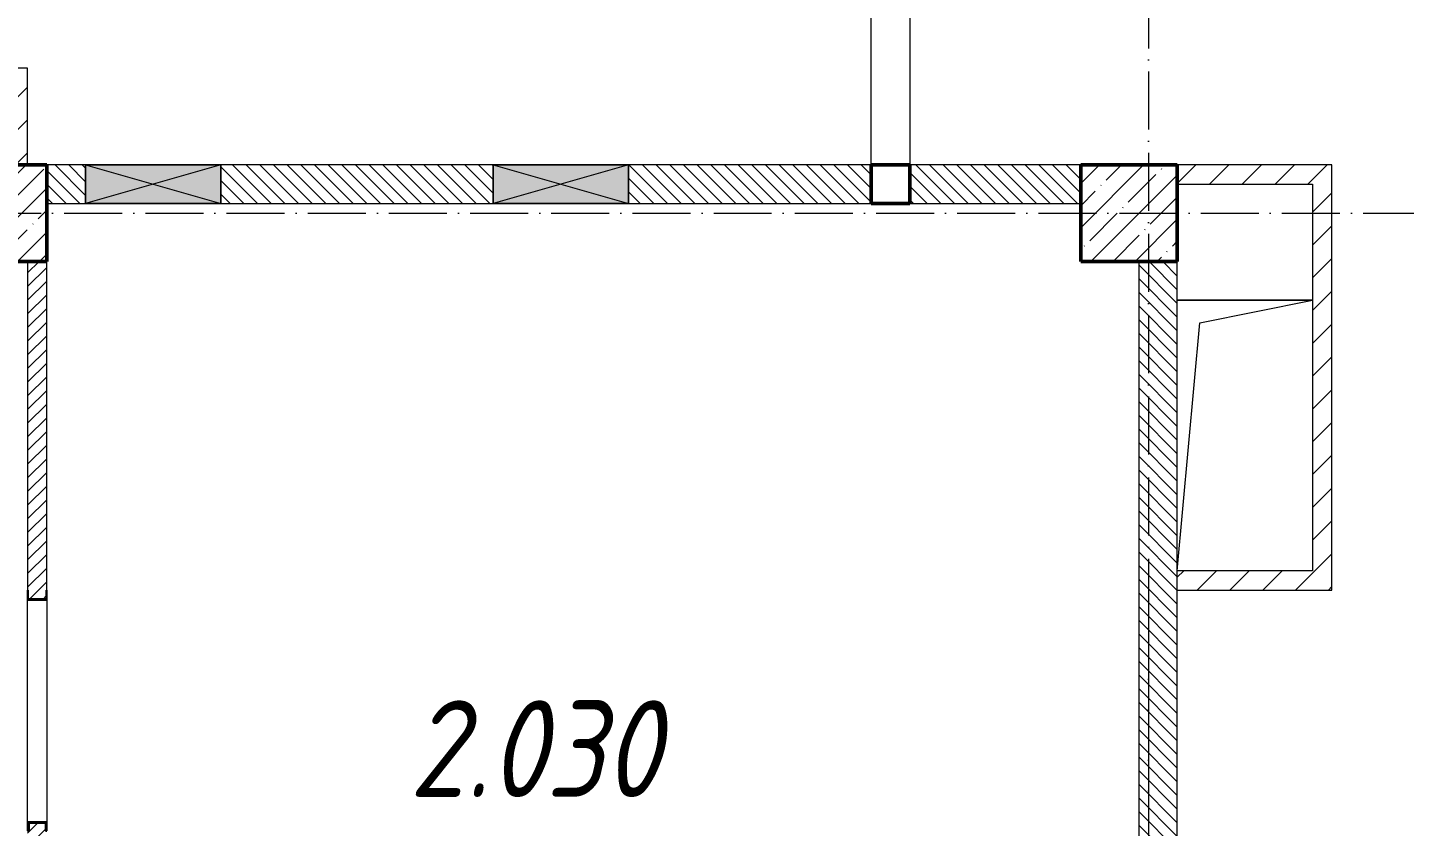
# Model space of a CAD drawing. Header units: millimetres. Extents: x 2294 to 908349, y -83289 to 219220.
# Drawn here: x 90863 to 97988, y 54783 to 58917 of the extents above; entities that cross this region are included whole.
import ezdxf

# ---------------------------------------------------------------- set-up
doc = ezdxf.new("R2010")
doc.units = ezdxf.units.MM
doc.linetypes.add('50_200_ШТРИХ_1Т_ш5_п1_п1_', pattern=[700, 500, -100, 0, -100])
for name, color, linetype, lineweight in [('A-DETL-GENF-OTLN', 7, 'Continuous', 9), ('A-FLOR-____-OTLN', 7, 'Continuous', 9), ('A-GENM-____-MCUT', 7, 'Continuous', 25), ('A-GENM-____-OTLN', 7, 'Continuous', 9), ('A-GENM-____-OTLN-1', 7, 'Continuous', 25), ('A-GLAZ-____-OTLN', 7, 'Continuous', 9), ('A-WALL-____-MCUT', 7, 'Continuous', 13), ('A-WALL-____-PATT-1', 7, 'Continuous', 9), ('A-WALL-FNSH-MCUT-1', 7, 'Continuous', 9), ('I-WALL-____-OTLN', 7, 'Continuous', 9), ('S-COLS-____-MCUT', 7, 'Continuous', 50), ('S-COLS-____-OTLN', 7, 'Continuous', 9), ('S-GRID-____-OTLN-1', 7, '50_200_ШТРИХ_1Т_ш5_п1_п1_', 9), ('Марки помещений', 7, 'Continuous', 9)]:
    doc.layers.add(name, color=color, linetype=linetype, lineweight=lineweight)
doc.styles.add('ISOCPEUR_I_2', font='isocpeui.ttf', dxfattribs={"width": 0.85, "height": 2.3})
pattern_1 = [(135, (7562.787, 6025.276), (-35.35534, -35.35534), [])]
pattern_2 = [(45, (7562.79, 6025.28), (-84.85281, 84.85281), [])]

# ---------------------------------------------------------------- blocks, each defined once
blk = doc.blocks.new('BSC_Колонна _Прямоугольная - 500х500-V35-АР1_План отверстий 2 этажа в осях 1-64_Ю-ЯЯ')
at = {"layer": 'S-COLS-____-OTLN'}
h = blk.add_hatch(dxfattribs=at)
h.set_pattern_fill('FP_45', color=256, style=0, pattern_type=2)
h.set_pattern_definition([(45, (-89000, -51931.04), (-114.04925, 114.04925), []), (45, (-88885.95, -51931.04), (-114.04925, 114.04925), [201.613, -40.323, 3.353, -36.97])])
h.paths.add_polyline_path([(-250, -250), (250, -250), (250, 250), (-250, 250)], flags=0)
at = {"layer": 'S-COLS-____-MCUT'}
for p, q in [((250, 250), (-250, 250)), ((-250, 250), (-250, -250)), ((250, -250), (250, 250)), ((-250, -250), (250, -250))]:
    blk.add_line(p, q, dxfattribs=at)
blk = doc.blocks.new('BSC_Колонна _Прямоугольная - 500х500-V36-АР1_План отверстий 2 этажа в осях 1-64_Ю-ЯЯ')
at = {"layer": 'S-COLS-____-OTLN'}
h = blk.add_hatch(dxfattribs=at)
h.set_pattern_fill('FP_46', color=256, style=0, pattern_type=2)
h.set_pattern_definition([(45, (-83150, -51931.04), (-114.04925, 114.04925), []), (45, (-83035.95, -51931.04), (-114.04925, 114.04925), [201.613, -40.323, 3.353, -36.97])])
h.paths.add_polyline_path([(-250, -250), (250, -250), (250, 250), (-250, 250)], flags=0)
at = {"layer": 'S-COLS-____-MCUT'}
for p, q in [((250, 250), (-250, 250)), ((-250, 250), (-250, -250)), ((250, -250), (250, 250)), ((-250, -250), (250, -250))]:
    blk.add_line(p, q, dxfattribs=at)
blk = doc.blocks.new('154_Фахверк_СКБ_Швеллер - Тип_100_3960-28331862-АР1_План отверстий 2 этажа в осях 1-64_Ю-ЯЯ')
at = {"layer": 'A-GENM-____-MCUT'}
for p, q in [((175, 50), (125, 50)), ((125, 50), (125, -50)), ((128, 47), (175, 47)), ((128, -47), (128, 47)), ((175, 47), (175, 50)), ((125, -50), (175, -50)), ((175, -47), (128, -47)), ((175, -50), (175, -47))]:
    blk.add_line(p, q, dxfattribs=at)
blk = doc.blocks.new('154_Стойка_СКБ_Швеллер - СМ-2180_100-28278414-АР1_План отверстий 2 этажа в осях 1-64_Ю-ЯЯ')
at = {"layer": 'A-GENM-____-MCUT'}
for p, q in [((171, 50), (125, 50)), ((125, 50), (125, -50)), ((129.5, 42.4), (171, 42.4)), ((129.5, -42.4), (129.5, 42.4)), ((171, 42.4), (171, 50)), ((125, -50), (171, -50)), ((171, -42.4), (129.5, -42.4)), ((171, -50), (171, -42.4))]:
    blk.add_line(p, q, dxfattribs=at)
blk = doc.blocks.new('AR_Отверстие прямоугольное _в плите_ - AR_Отверстие прямоугольное _в плите_-30552542-АР1_План отверстий 2 этажа в осях 1-64_Ю-ЯЯ')
at = {"layer": 'A-GENM-____-OTLN'}
for p, q in [((350, 700), (-350, 700)), ((-233.3, 583.3), (350, 700)), ((-350, -700), (-233.3, 583.3))]:
    blk.add_line(p, q, dxfattribs=at)
blk = doc.blocks.new('BSC_Колонна _Прямоугольная1 - 200х200 _металл_-35205626-АР1_План отверстий 2 этажа в осях 1-64_Ю-ЯЯ')
at = {"layer": 'S-COLS-____-MCUT'}
for p, q in [((100, 100), (-100, 100)), ((-100, 100), (-100, -100)), ((100, -100), (100, 100)), ((-100, -100), (100, -100))]:
    blk.add_line(p, q, dxfattribs=at)
blk = doc.blocks.new('AR_Отверстие прямоугольное _в стене_ - AR_Отверстие прямоугольное _в стене__ОВ-36829938-АР1_План отверстий 2 этажа в осях 1-64_Ю-ЯЯ')
at = {"layer": 'A-GLAZ-____-OTLN'}
blk.add_hatch(color=256, dxfattribs=at).paths.add_polyline_path([(350, -100), (350, 100), (-350, 100), (-350, -100), (187.3, -100)], flags=0)
at = {"layer": 'A-DETL-GENF-OTLN'}
for p, q in [((-350, -100), (-350, 100)), ((-350, 100), (350, 100)), ((350, 100), (-350, -100)), ((-350, 100), (350, -100)), ((350, 100), (-350, 100)), ((-350, 100), (-350, -100)), ((350, 100), (350, -100)), ((350, -100), (350, 100)), ((350, -100), (-350, -100)), ((-350, -100), (350, -100))]:
    blk.add_line(p, q, dxfattribs=at)
blk = doc.blocks.new('2floor')
at = {"layer": 'A-WALL-____-PATT-1'}
h = blk.add_hatch(dxfattribs=at)
h.set_pattern_fill('FP_4', color=256, style=0, pattern_type=2)
h.set_pattern_definition(pattern_2)
h.paths.add_polyline_path([(90862.8, 58206.3), (90862.8, 58706.3), (90762.8, 58706.3), (90762.8, 58206.3)], flags=0)
h = blk.add_hatch(dxfattribs=at)
h.set_pattern_fill('FP_6', color=256, style=0, pattern_type=2)
h.set_pattern_definition(pattern_1)
h.paths.add_polyline_path([(95227.8, 58006.3), (95227.8, 58206.3), (93972.8, 58206.3), (93972.8, 58006.3)], flags=0)
h.paths.add_polyline_path([(92387.6, 58006.3), (93272.8, 58006.3), (93272.8, 58206.3), (91862.8, 58206.3), (91862.8, 58006.3)], flags=0)
h.paths.add_polyline_path([(90962.8, 58006.3), (91162.8, 58006.3), (91162.8, 58206.3), (90962.8, 58206.3)], flags=0)
h = blk.add_hatch(dxfattribs=at)
h.set_pattern_fill('FP_6', color=256, style=0, pattern_type=2)
h.set_pattern_definition(pattern_1)
h.paths.add_polyline_path([(96312.8, 58006.3), (96312.8, 58206.3), (95427.8, 58206.3), (95427.8, 58006.3)], flags=0)
h = blk.add_hatch(dxfattribs=at)
h.set_pattern_fill('FP_4', color=256, style=0, pattern_type=2)
h.set_pattern_definition(pattern_2)
h.paths.add_polyline_path([(97512.8, 58106.3), (97612.8, 58106.3), (97612.8, 58206.3), (96812.8, 58206.3), (96812.8, 58106.3)], flags=0)
h = blk.add_hatch(dxfattribs=at)
h.set_pattern_fill('FP_4', color=256, style=0, pattern_type=2)
h.set_pattern_definition(pattern_2)
h.paths.add_polyline_path([(97612.8, 56106.3), (97612.8, 58106.3), (97512.8, 58106.3), (97512.8, 56106.3)], flags=0)
h = blk.add_hatch(dxfattribs=at)
h.set_pattern_fill('FP_5', color=256, style=0, pattern_type=2)
h.set_pattern_definition([(45, (7562.787, 6025.276), (-35.35534, 35.35534), [])])
h.paths.add_polyline_path([(90870.4, 52456.3), (90962.8, 52456.3), (90962.8, 52910.3), (90955.2, 52910.3), (90955.2, 52951.8), (90870.4, 52951.8), (90870.4, 52910.3), (90862.8, 52910.3), (90862.8, 52456.3)], flags=0)
h.paths.add_polyline_path([(90870.4, 54110.8), (90955.2, 54110.8), (90955.2, 54152.3), (90962.8, 54152.3), (90962.8, 54760.3), (90955.2, 54760.3), (90955.2, 54801.8), (90870.4, 54801.8), (90870.4, 54760.3), (90862.8, 54760.3), (90862.8, 54152.3), (90870.4, 54152.3)], flags=0)
h.paths.add_polyline_path([(90959.8, 55959.3), (90959.9, 56006.3), (90962.8, 56006.3), (90962.8, 57706.3), (90862.8, 57706.3), (90862.8, 56006.3), (90865.8, 56006.3), (90865.8, 55959.3)], flags=0)
h = blk.add_hatch(dxfattribs=at)
h.set_pattern_fill('FP_6', color=256, style=0, pattern_type=2)
h.set_pattern_definition(pattern_1)
h.paths.add_polyline_path([(96812.8, 52456.3), (96812.8, 57706.3), (96612.8, 57706.3), (96612.8, 52456.3)], flags=0)
h = blk.add_hatch(dxfattribs=at)
h.set_pattern_fill('FP_4', color=256, style=0, pattern_type=2)
h.set_pattern_definition(pattern_2)
h.paths.add_polyline_path([(96812.8, 56006.3), (97612.8, 56006.3), (97612.8, 56106.3), (96812.8, 56106.3)], flags=0)
at = {"layer": 'A-FLOR-____-OTLN'}
blk.add_line((96812.8, 57506.3), (97512.8, 57506.3), dxfattribs=at)
at = {"layer": 'A-WALL-____-MCUT'}
for p, q in [((91162.8, 58206.3), (90962.8, 58206.3)), ((93272.8, 58206.3), (91862.8, 58206.3)), ((95227.8, 58206.3), (93972.8, 58206.3)), ((96312.8, 58206.3), (95427.8, 58206.3)), ((90962.8, 58006.3), (91162.8, 58006.3)), ((91862.8, 58006.3), (93272.8, 58006.3)), ((93972.8, 58006.3), (95227.8, 58006.3)), ((95427.8, 58006.3), (96312.8, 58006.3)), ((96612.8, 57706.3), (96612.8, 52456.3)), ((96812.8, 52456.3), (96812.8, 57706.3))]:
    blk.add_line(p, q, dxfattribs=at)
at = {"layer": 'A-WALL-FNSH-MCUT-1'}
for p, q in [((90862.8, 58706.3), (87597.8, 58706.3)), ((90862.8, 58206.3), (90862.8, 58706.3)), ((97612.8, 58206.3), (96812.8, 58206.3)), ((97612.8, 56006.3), (97612.8, 58206.3)), ((96812.8, 58106.3), (97512.8, 58106.3)), ((97512.8, 58106.3), (97512.8, 56106.3)), ((90862.8, 57706.3), (90862.8, 56006.3)), ((90962.8, 56006.3), (90962.8, 57706.3)), ((97512.8, 56106.3), (96812.8, 56106.3)), ((96812.8, 56006.3), (97612.8, 56006.3))]:
    blk.add_line(p, q, dxfattribs=at)
at = {"layer": 'I-WALL-____-OTLN'}
for p, q in [((95227.8, 58206.3), (95227.8, 61206.3)), ((95427.8, 61206.3), (95427.8, 58206.3)), ((90862.8, 54806.3), (90862.8, 55956.3)), ((90962.8, 55956.3), (90962.8, 54806.3))]:
    blk.add_line(p, q, dxfattribs=at)
at = {"layer": 'A-GENM-____-OTLN'}
blk.add_blockref('AR_Отверстие прямоугольное _в плите_ - AR_Отверстие прямоугольное _в плите_-30552542-АР1_План отверстий 2 этажа в осях 1-64_Ю-ЯЯ', (97162.8, 56806.3), dxfattribs=at)
at = {"layer": 'A-GENM-____-OTLN-1'}
for name, p, rotation in [('154_Фахверк_СКБ_Швеллер - Тип_100_3960-28331862-АР1_План отверстий 2 этажа в осях 1-64_Ю-ЯЯ', (90912.8, 55831.3), 90), ('154_Стойка_СКБ_Швеллер - СМ-2180_100-28278414-АР1_План отверстий 2 этажа в осях 1-64_Ю-ЯЯ', (90912.8, 54931.3), 270)]:
    blk.add_blockref(name, p, dxfattribs=dict(at, rotation=rotation))
at = {"layer": 'A-GLAZ-____-OTLN'}
for p in [(91512.8, 58106.3), (93622.8, 58106.3)]:
    blk.add_blockref('AR_Отверстие прямоугольное _в стене_ - AR_Отверстие прямоугольное _в стене__ОВ-36829938-АР1_План отверстий 2 этажа в осях 1-64_Ю-ЯЯ', p, dxfattribs=at)
at = {"layer": 'S-COLS-____-OTLN'}
for name, p in [('BSC_Колонна _Прямоугольная - 500х500-V36-АР1_План отверстий 2 этажа в осях 1-64_Ю-ЯЯ', (90712.8, 57956.3)), ('BSC_Колонна _Прямоугольная - 500х500-V35-АР1_План отверстий 2 этажа в осях 1-64_Ю-ЯЯ', (96562.8, 57956.3))]:
    blk.add_blockref(name, p, dxfattribs=at)
at = {"layer": 'S-COLS-____-OTLN', "rotation": 270.0000000000001}
blk.add_blockref('BSC_Колонна _Прямоугольная1 - 200х200 _металл_-35205626-АР1_План отверстий 2 этажа в осях 1-64_Ю-ЯЯ', (95327.8, 58106.3), dxfattribs=at)
at = {"layer": 'Марки помещений', "insert": (92836.9, 55435.6), "char_height": 500, "width": 785.654, "attachment_point": 1, "style": 'ISOCPEUR_I_2'}
blk.add_mtext('2.030', dxfattribs=at)
blk = doc.blocks.new('3osi')
at = {"layer": 'S-GRID-____-OTLN-1', "color": 251, "ltscale": 0.6, "true_color": 0x636466}
for p, q in [((254683.5, 96918.1), (254683.5, 46006.3)), ((234790, 57956.3), (269657.9, 57956.3)), ((254683.5, 55906.2), (254683.5, 1542.7))]:
    blk.add_line(p, q, dxfattribs=at)

msp = doc.modelspace()

# ---------------------------------------------------------------- block references
for name, p in [('3osi', (-158020.7, 0)), ('2floor', (0, 0))]:
    msp.add_blockref(name, p)

doc.saveas('drawing.dxf')
